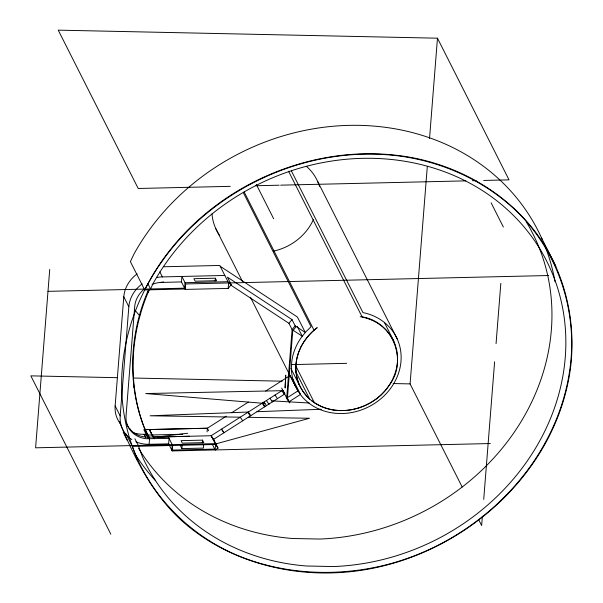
<?xml version="1.0" encoding="UTF-8"?>
<svg xmlns="http://www.w3.org/2000/svg" width="603" height="603" viewBox="0 0 603 603"><rect width="100%" height="100%" fill="white"/><g stroke="black" fill="none" stroke-linecap="round" stroke-linejoin="round"><path stroke-width="0.9" d="M295.952 364.514C294.784 378.028 300.596 391.837 311.201 400.324M285.174 388.046L285.747 375.209L285.038 387.608M295.975 364.189L296.827 358.574M397.392 362.478L396.548 368.094M397.415 362.154L397.505 356.561M49.725 269.503L35.6 447.818L215.158 443.642M120.193 423.487A32.027 28.333 -26.8 0 1 115.143 405.917L123.788 296.744A32.027 28.333 -26.8 0 1 137.16 273.852M131.831 439.595A32.027 28.333 -26.8 0 1 120.193 415.919L128.838 306.746A32.027 28.333 -26.8 0 1 142.21 283.855M147.592 435.065L146.009 431.989C127.022 387.488 128.944 335.946 147.652 291.694L148.489 290.013M146.423 432.818C127.444 388.317 129.366 336.776 148.074 292.523L149.325 290.013M490.337 443.537L172.209 450.931L168.629 443.846L149.114 444.305L149.544 438.841L144.916 429.675M168.629 443.846L169.066 438.389L146.25 438.72A26.019 23.02 -26.8 0 1 126.05 415.784L134.695 306.61A26.019 23.02 -26.8 0 1 143.454 289.711M185.249 289.41L181.458 281.91L181.887 276.453L185.679 283.953L185.249 289.41L228.183 288.415L231.22 284.669L227.429 277.169L291.988 319.582L295.779 327.082L292.749 330.828L287.322 399.314L289.772 402.932L286.342 396.141M172.149 445.549L171.787 450.102L214.728 449.099M172.209 450.931L172.639 445.474L168.222 436.723L147.629 437.137M180.772 444.283L180.629 446.099L181.895 448.602L203.362 448.097L203.648 444.464M181.895 448.602L182.181 444.961M202.314 442.873L202.533 440.145L181.058 440.642L182.325 443.145L203.791 442.64L202.533 440.145M215.143 280.938L215.354 278.209L193.887 278.707L195.153 281.209L216.62 280.704L215.354 278.209M207.085 431.869L207.372 428.228L226.291 416.168M284.842 393.322L282.694 390.149L211.163 435.728L213.613 439.346L218.03 448.097L215.15 449.936L215.58 444.479L211.163 435.728L157.526 437.054L189.342 436.225M228.183 288.415L228.62 282.958L219.778 265.456L163.85 266.76M292.757 379.001L300.543 394.422L289.139 401.688L286.689 398.063L292.116 329.577L295.146 325.831L305.314 332.509L297.415 317.02L220.201 266.292M462.169 487.005L410.085 383.9L427.301 166.549M429.532 138.441L437.469 38.193L58.235 30.15L138.208 188.483L230.293 186.342M482.385 516.206L481.646 525.567L478.684 519.696M483.719 499.367L494.618 361.808M496.058 343.612L500.829 283.357M291.596 320.065L291.679 319.379M296.887 358.25L298.477 352.717M396.48 368.418L394.89 373.95M298.591 352.393L300.897 347.019M394.784 374.275L392.47 379.649M185.038 288.995L144.69 289.937C192.9 193.073 309.264 136.896 415.218 158.257C466.956 168.878 514.954 199.013 543.687 243.793C566.752 280.493 575.85 324.972 570.521 367.883C555.295 482.196 446.717 569.187 333.723 572.85C279.558 574.757 224.271 557.896 183.146 521.964C152.891 495.221 134.567 458.242 119.319 421.557M301.048 346.71L304.033 341.584M392.327 379.958L389.334 385.083M304.221 341.29L307.847 336.489M389.146 385.377L385.521 390.179M292.749 330.828L288.958 323.329L291.988 319.582M308.065 336.218L312.271 331.816M385.302 390.45L381.104 394.852M312.52 331.575L317.238 327.648C304.085 337.424 295.048 353.501 295.862 370.106M380.847 395.093L376.136 399.02M375.85 399.239L370.702 402.631M213.613 439.346L284.782 393.97M231.808 412.656L248.361 402.103M265.704 391.053L290.149 375.481L290.533 376.174M286.689 398.063L297.935 390.902M370.4 402.819L364.898 405.623M364.566 405.774L358.8 407.945M358.461 408.065L352.514 409.565M215.459 443.989L309.505 418.256L248.195 417.306M352.16 409.641L346.13 410.462M152.092 284.397A26.019 23.02 -26.8 0 1 158.612 282.649L163.586 281.963M224.037 432.705L221.489 429.148L223.939 432.766M158.046 436.904L187.706 433.248M345.783 410.492L339.76 410.605M256.976 411.713L321.316 409.264M248.511 412.324L247.856 412.346L250.305 415.964M160.858 282.46L181.458 281.91M255.664 185.747L279.159 185.204M280.644 185.166L465.795 180.862M472.375 180.712L476.136 180.621M483.651 180.448L509.03 179.86L437.469 38.193M156.644 277.531A32.027 28.333 -26.8 0 1 162.373 276.913L224.829 275.458M227.987 281.707L185.046 282.701L184.616 288.166L145.165 289.078M185.679 283.953L548.692 275.518M47.999 291.339L144.268 289.101M292.138 364.604L346.687 363.33M145.331 429.668L207.372 428.228L208.63 430.723M132.291 432.366A32.027 28.333 -26.8 0 0 144.064 434.303L147.17 434.228M144.486 435.14L182.747 434.25M157.496 436.971L153.305 437.069L154.149 438.735M126.027 433.911L132.343 446.408L215.58 444.479L218.03 448.097M283.041 390.661L145.715 393.555L264.958 403.46M207.372 428.228L143.838 429.638L148.474 438.803M339.414 410.598L333.497 410.01M117.427 377.689L30.851 375.857L110.824 534.183M133.421 378.028L282.106 381.186M393.148 383.538L410.085 383.9M148.707 437.175L145.413 437.054A26.019 23.02 -26.8 0 1 127.67 425.861M271.734 400.844L309.331 403.015M268.569 403.754L269.36 403.822M333.158 409.965L327.444 408.676M360.21 316.703C392.101 319.778 408.615 360.225 389.221 385.287C373.159 410.1 335.396 419.454 311.465 400.528L316.055 403.731M365.923 317.992L362.177 316.982L288.543 171.214M366.255 318.075L371.674 320.042M327.12 408.585L321.693 406.626M371.983 320.163L377.033 322.771M321.384 406.505L316.341 403.897M377.312 322.937L381.91 326.14M153.448 436.225L152.461 435.404L149.514 429.57L153.026 437.024L152.461 435.404M228.62 282.958L231.22 284.669M230.693 285.053L288.958 323.329M292.892 330.09L302.261 336.248L297.287 326.472M382.166 326.336L386.229 330.097M386.455 330.331L389.93 334.582M306.912 396.337L303.445 392.086M307.138 396.57L309.723 399.186L295.756 371.546M134.424 309.58L139.828 315.934L139.406 315.105M390.118 334.838L392.945 339.519M303.249 391.829L300.422 387.149M250.486 297.309L295.342 386.116L298.312 391.596L302.035 396.623A56.139 49.657 -26.8 0 0 336.263 413.364L343.107 413.5A56.139 49.657 -26.8 0 0 400.226 366.812A56.139 49.657 -26.8 0 0 362.946 312.58L291.43 171.003M281.835 390.684L284.284 394.309M275.021 395.033L277.47 398.651M269.978 398.244L272.428 401.869M266.39 400.535L268.84 404.161M264.008 402.05L266.458 405.676M262.644 402.917L265.094 406.543M262.169 403.226L264.619 406.844M250.773 415.671L248.323 412.045L150.102 415.791L240.258 417.186L242.708 420.811M212 437.394L214.449 441.012M393.096 339.798L395.229 344.826M290.94 368.508L300.271 386.87M150.079 431.19L152.031 434.959M541.562 237.989L555.876 266.322M491.136 202.849L503.347 227.014M317.63 181.39L397.181 338.886M384.661 322.974L393.97 341.411M256.396 184.586L273.649 218.753M244.17 191.92L313.99 330.15M243.348 192.719L311.058 326.758L306.053 331.612L301.688 336.949A56.139 49.657 -26.8 0 0 291.777 361.393L291.385 367.8A56.139 49.657 -26.8 0 0 295.342 386.116M295.787 365.931L314.412 402.789M290.556 376.295L298.312 391.596M215.784 228.62L242.444 281.397M281.639 388.061L287.322 399.314M159.848 271.908L162.373 276.913M147.999 283.953L150.524 288.958L153.275 283.214A224.61 198.689 -26.8 0 1 421.708 164.732A224.61 198.689 -26.8 0 1 561.295 384.005A224.61 198.689 -26.8 0 1 333.64 566.549L306.264 565.991A224.61 198.689 -26.8 0 1 142.527 456.976L138.26 445.429L134.891 438.765M147.652 291.694L148.074 292.523M144.69 289.937L130.376 261.604L134.22 253.592A230.625 204.01 -26.8 0 1 346.341 125.447A230.625 204.01 -26.8 0 1 542.308 239.662M212.362 444.411L215.15 449.936M123.788 296.744L128.838 306.746M134.288 338.999L134.71 339.836M132.389 363.014L132.811 363.85M133.73 386.764L134.152 387.601M138.291 409.882L138.713 410.711M144.908 428.839L149.114 437.167M144.064 434.303L145.745 437.635M129.841 428.763L130.685 430.429M115.143 405.917L120.193 415.919M132.343 446.408C149.989 495.576 189.5 535.132 237.363 555.393C280.357 573.167 328.379 576.566 373.86 567.596C474.636 547.63 563.179 461.544 571.207 356.803C574.945 305.246 556.667 252.71 520.736 215.377C489.523 183.463 447.562 163.496 403.656 156.629C299.827 141.125 190.005 198.176 143.506 292.395A230.18 203.618 -26.8 0 0 132.343 446.408L137.492 460.345M395.342 345.127L396.751 350.433M298.025 381.541L296.616 376.234M298.138 381.842L299.405 385.257M396.819 350.742L397.483 356.237M296.548 375.925L295.885 370.43M149.114 444.305A32.027 28.333 -26.8 0 1 135.894 441.78M127.323 425.198A26.019 23.02 -26.8 0 1 126.419 423.118M544.788 245.572A230.625 204.01 -26.8 0 1 555.039 281.797M155.574 480.697A230.625 204.01 -26.8 0 1 135.374 454.541M127.165 440.25A230.625 204.01 -26.8 0 1 123.178 432.012M306.512 166.39A56.139 49.657 -26.8 0 1 319.537 186.395M219.741 235.592A56.139 49.657 -26.8 0 1 211.985 213.929M526.185 221.716A224.61 198.689 -26.8 0 1 517.306 427.64A224.61 198.689 -26.8 0 1 319.748 539.052L292.372 538.494A224.61 198.689 -26.8 0 1 138.562 448.285M313.492 219.417A52.129 46.114 -26.8 0 1 273.815 251.059"/></g></svg>
